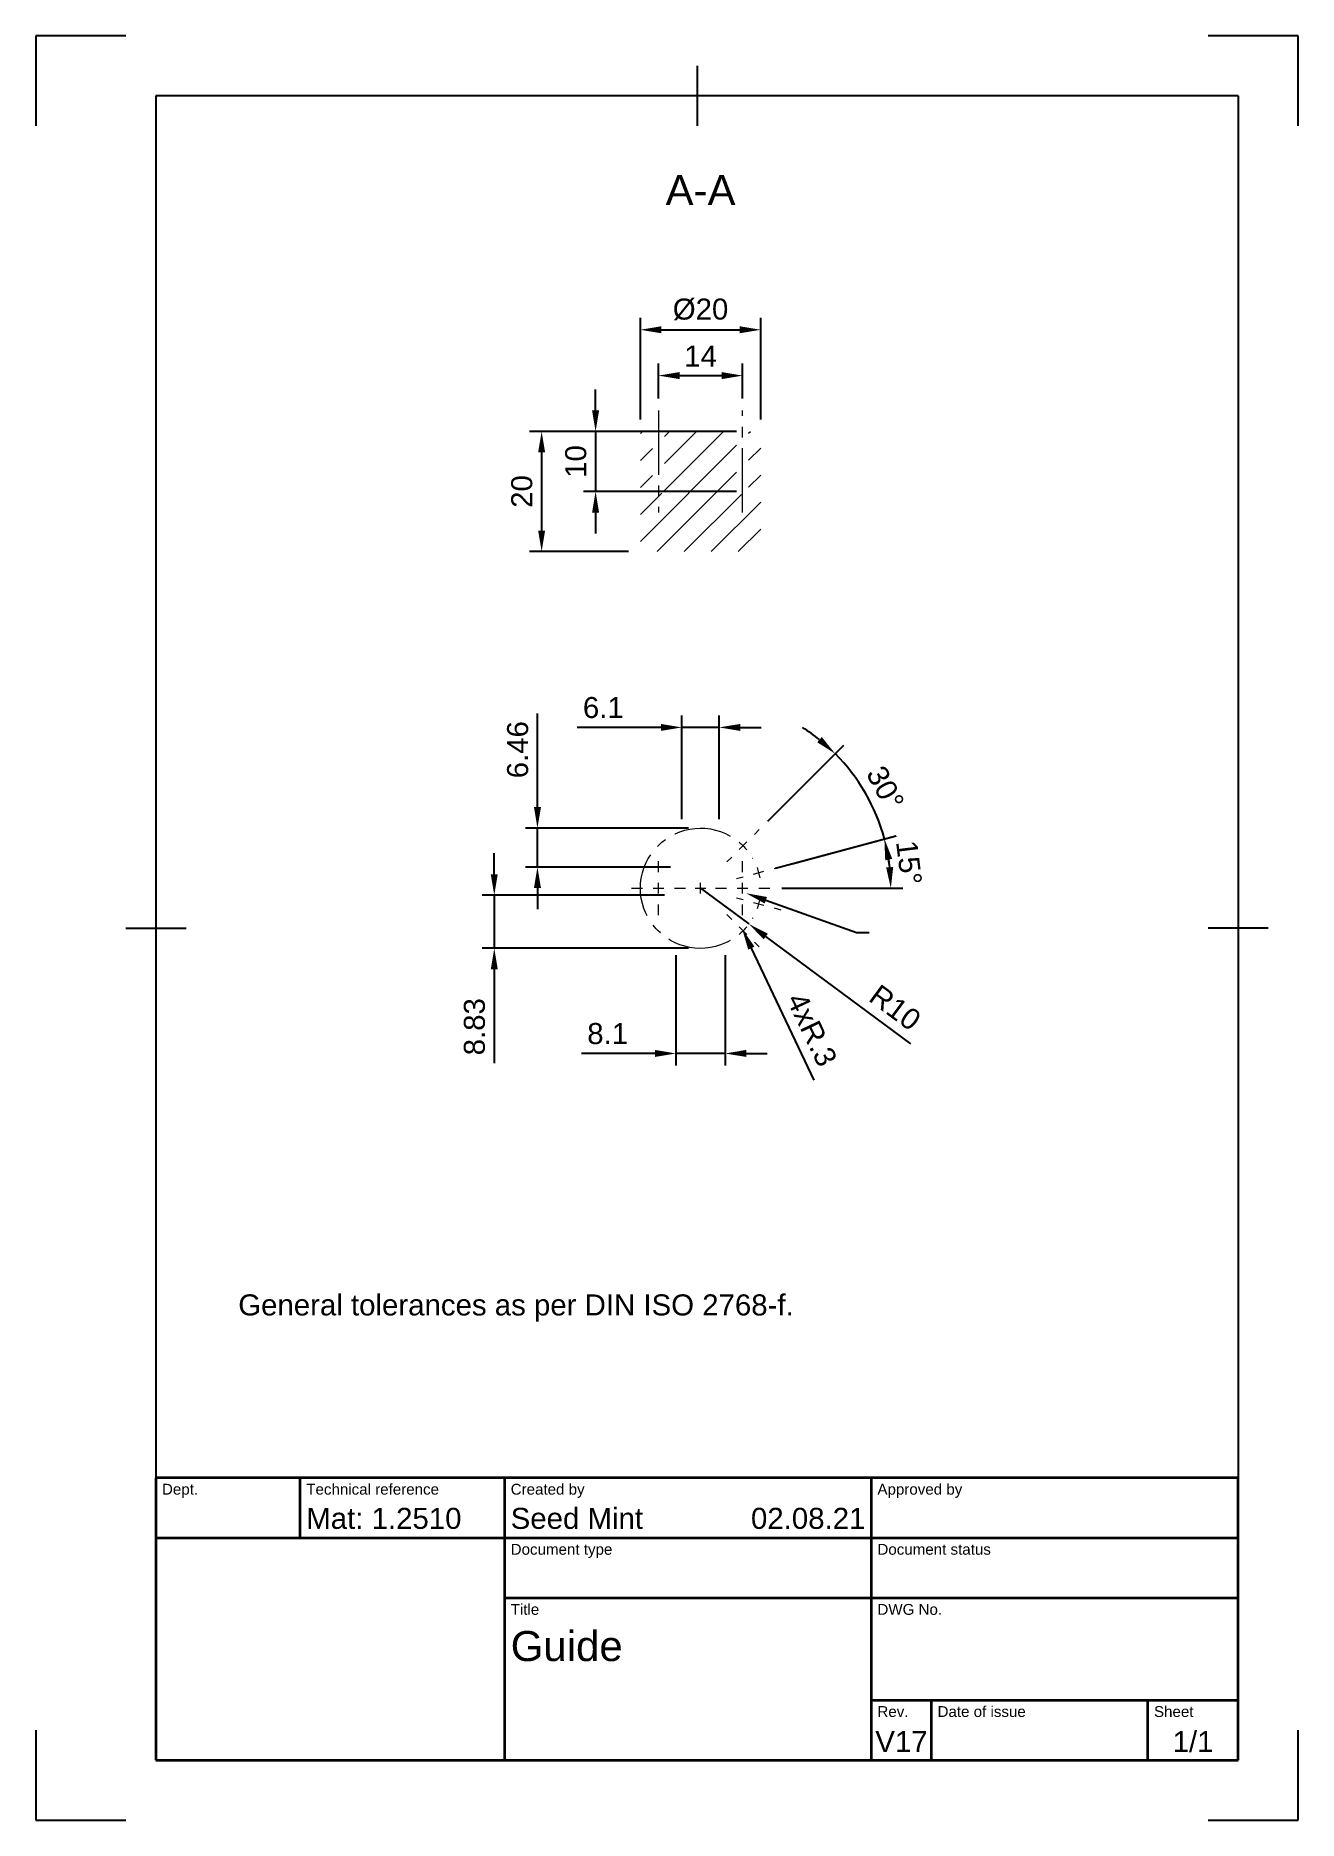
# Paper-space layout 'Plan1' of a CAD drawing. Header units: millimetres. Extents: x 0 to 210, y 0 to 297.
import ezdxf
from ezdxf import colors
from ezdxf.entities.mleader import LeaderData, LeaderLine
from ezdxf.enums import TextEntityAlignment as Align
from ezdxf.math import Vec2, Vec3

# ---------------------------------------------------------------- set-up
doc = ezdxf.new("R2010")
doc.units = ezdxf.units.MM
doc.header["$LTSCALE"] = 0.75
doc.linetypes.add('CENTER2', pattern=[28.575, 19.05, -3.175, 3.175, -3.175])
for name, color, linetype, lineweight in [('Annotations', 7, 'Continuous', 18), ('Beschriftungen', 7, 'Continuous', 18), ('Border', 7, 'Continuous', 25), ('Center Lines', 7, 'CENTER2', 18), ('Dimensions', 7, 'Continuous', 18), ('Schraffur', 7, 'Continuous', 18), ('TitleBlock', 7, 'Continuous', 35)]:
    doc.layers.add(name, color=color, linetype=linetype, lineweight=lineweight)
doc.styles.add('FusionTitle', font='Arial.ttf')
doc.styles.get("Standard").update_dxf_attribs({"font": 'Arial.ttf'})
doc.dimstyles.new('ISO-25', dxfattribs={"dimtxt": 3.5, "dimasz": 3.5, "dimexe": 2, "dimexo": 2, "dimgap": 1.5, "dimtad": 1, "dimzin": 12, "dimdsep": 46, "dimtxsty": 'Standard', "dimcen": 0, "dimclrd": 256, "dimclre": 256, "dimclrt": 256, "dimazin": 3, "dimtp": 0.1, "dimtm": 0.1, "dimtfac": 0.714, "dimtmove": 0, "dimatfit": 3, "dimfxl": 1, "dimtzin": 12, "dimarcsym": 0})

# ---------------------------------------------------------------- blocks, each defined once
blk = doc.blocks.new('ISO_A4(P)_SHEET')
at = {"layer": 'Border'}
for p, q in [((110, 292), (110, 282)), ((200, 287), (20, 287)), ((20, 287), (20, 10)), ((200, 287), (200, 10)), ((15, 148.5), (25, 148.5)), ((205, 148.5), (195, 148.5)), ((20, 10), (200, 10))]:
    blk.add_line(p, q, dxfattribs=at)
at = {"layer": 'Defpoints'}
for p, q in [((15, 297), (0, 297)), ((0, 297), (0, 282)), ((210, 297), (195, 297)), ((210, 282), (210, 297)), ((0, 15), (0, 0)), ((210, 0), (210, 15)), ((0, 0), (15, 0)), ((195, 0), (210, 0))]:
    blk.add_line(p, q, dxfattribs=at)
blk = doc.blocks.new('ISO_TITLEBLOCK')
at = {"layer": 'TitleBlock'}
for p, q in [((0, 47), (-180, 47)), ((-180, 47), (-180, 0)), ((-156, 37), (-156, 47)), ((-122, 0), (-122, 47)), ((-61, 0), (-61, 47)), ((0, 0), (0, 47)), ((-180, 37), (0, 37)), ((-122, 27), (0, 27)), ((-61, 10), (0, 10)), ((-51, 0), (-51, 10)), ((-15, 0), (-15, 10)), ((-180, 0), (0, 0))]:
    blk.add_line(p, q, dxfattribs=at)
at = {"layer": 'TitleBlock', "style": 'FusionTitle'}
for s, p in [('Dept.', (-179, 46)), ('Technical reference', (-155, 46)), ('Created by', (-121, 46)), ('Approved by', (-60, 46)), ('Document type', (-121, 36)), ('Document status', (-60, 36)), ('Title', (-121, 26)), ('DWG No.', (-60, 26)), ('Rev.', (-60, 9)), ('Date of issue', (-50, 9)), ('Sheet', (-14, 9))]:
    blk.add_text(s, height=1.8, dxfattribs=at).set_placement(p, align=Align.TOP_LEFT)
for tag, height, p in [('DEPT', 3.5, (-179, 42)), ('TECHNICAL_REFERENCE', 3.5, (-155, 42)), ('CREATED_BY', 3.5, (-121, 42)), ('APPROVED_BY', 3.5, (-60, 42)), ('DOCUMENT_TYPE', 3.5, (-121, 32)), ('DOCUMENT_STATUS', 3.5, (-60, 32)), ('TITLE_1', 5, (-121, 21.5)), ('TITLE_2', 5, (-121, 14)), ('TITLE_3', 5, (-121, 6.5)), ('DATE_OF_ISSUE', 3.5, (-50, 5))]:
    blk.add_attdef(tag, text='', height=height, dxfattribs=at).set_placement(p, align=Align.TOP_LEFT)
for tag, p in [('CREATED_DATE', (-62, 42)), ('APPROVED_DATE', (-0.99, 42))]:
    blk.add_attdef(tag, text='', height=3.5, dxfattribs=at).set_placement(p, align=Align.TOP_RIGHT)
for tag, height, p in [('DRAWING_NUMBER', 5, (-30.5, 19.75)), ('REV', 3.5, (-56, 4.85)), ('SHEET', 3.5, (-7.5, 4.85))]:
    blk.add_attdef(tag, text='', height=height, dxfattribs=at).set_placement(p, align=Align.TOP_CENTER)
blk = doc.blocks.new('*U22')
at = {"layer": 'Center Lines', "color": 0, "ltscale": 0.75, "transparency": 16777216}
for p, q in [((0, 2.68), (0, 4.5)), ((-4.5, 0), (-2.68, 0)), ((2.68, 0), (4.5, 0)), ((0, -4.5), (0, -2.68))]:
    blk.add_line(p, q, dxfattribs=at)
at = {"layer": 'Center Lines', "color": 0, "linetype": 'Continuous', "ltscale": 0.75, "transparency": 16777216}
for p, q in [((-0.89, 0), (0.89, 0)), ((0, -0.89), (0, 0.89))]:
    blk.add_line(p, q, dxfattribs=at)
blk = doc.blocks.new('*U23')
at = {"layer": 'Center Lines', "color": 0, "ltscale": 0.75, "transparency": 16777216}
for p, q in [((0, 2.68), (0, 4.5)), ((-4.5, 0), (-2.68, 0)), ((2.68, 0), (4.5, 0)), ((0, -4.5), (0, -2.68))]:
    blk.add_line(p, q, dxfattribs=at)
at = {"layer": 'Center Lines', "color": 0, "linetype": 'Continuous', "ltscale": 0.75, "transparency": 16777216}
for p, q in [((-0.89, 0), (0.89, 0)), ((0, -0.89), (0, 0.89))]:
    blk.add_line(p, q, dxfattribs=at)
blk = doc.blocks.new('*U24')
at = {"layer": 'Center Lines', "color": 0, "linetype": 'Continuous', "ltscale": 0.75, "transparency": 16777216}
for p, q in [((-0.89, 0), (0.89, 0)), ((0, -0.89), (0, 0.89))]:
    blk.add_line(p, q, dxfattribs=at)
blk = doc.blocks.new('*U25')
at = {"layer": 'Center Lines', "color": 0, "ltscale": 0.75, "transparency": 16777216}
blk.add_line((0, 8.5), (0, -8.5), dxfattribs=at)
blk = doc.blocks.new('*U26')
at = {"layer": 'Center Lines', "color": 0, "ltscale": 0.75, "transparency": 16777216}
blk.add_line((0, -8.5), (0, 8.5), dxfattribs=at)
blk = doc.blocks.new('*D27')
at = {"layer": 'Defpoints', "color": 0, "transparency": 16777216}
for p in [(113.68, 181.88), (107.48, 164.62), (113.68, 164.62)]:
    blk.add_point(p, dxfattribs=at)
at = {"layer": 'Dimensions', "lineweight": -2, "transparency": 16777216}
for p, q in [((103.98, 181.88), (90.06, 181.88)), ((107.48, 166.62), (107.48, 183.88)), ((113.68, 181.88), (107.48, 181.88)), ((113.68, 166.62), (113.68, 183.88)), ((117.18, 181.88), (120.68, 181.88))]:
    blk.add_line(p, q, dxfattribs=at)
at = {"layer": 'Dimensions', "transparency": 16777216}
for points in [[(103.98, 182.46), (103.98, 181.3), (107.48, 181.88)], [(117.18, 182.46), (117.18, 181.3), (113.68, 181.88)]]:
    blk.add_solid(points, dxfattribs=at)
at = {"layer": 'Dimensions', "transparency": 16777216, "insert": (94.41, 185.17), "char_height": 3.5, "attachment_point": 5}
blk.add_mtext('6.1', dxfattribs=at)
blk = doc.blocks.new('*D28')
at = {"layer": 'Defpoints', "color": 0, "transparency": 16777216}
for p in [(106.48, 145.99), (114.68, 145.99), (106.48, 127.62)]:
    blk.add_point(p, dxfattribs=at)
at = {"layer": 'Dimensions', "lineweight": -2, "transparency": 16777216}
for p, q in [((106.48, 143.99), (106.48, 125.62)), ((114.68, 143.99), (114.68, 125.62)), ((102.98, 127.62), (90.78, 127.62)), ((114.68, 127.62), (106.48, 127.62)), ((118.18, 127.62), (121.68, 127.62))]:
    blk.add_line(p, q, dxfattribs=at)
at = {"layer": 'Dimensions', "transparency": 16777216}
for points in [[(102.98, 128.21), (102.98, 127.04), (106.48, 127.62)], [(118.18, 128.21), (118.18, 127.04), (114.68, 127.62)]]:
    blk.add_solid(points, dxfattribs=at)
at = {"layer": 'Dimensions', "transparency": 16777216, "insert": (95.13, 130.91), "char_height": 3.5, "attachment_point": 5}
blk.add_mtext('8.1', dxfattribs=at)
blk = doc.blocks.new('*D30')
at = {"layer": 'Defpoints', "color": 0, "transparency": 16777216}
for p in [(120.58, 248.06), (100.58, 231.14), (120.58, 231.14)]:
    blk.add_point(p, dxfattribs=at)
at = {"layer": 'Dimensions', "lineweight": -2, "transparency": 16777216}
for p, q in [((100.58, 233.14), (100.58, 250.06)), ((120.58, 233.14), (120.58, 250.06)), ((104.08, 248.06), (117.08, 248.06))]:
    blk.add_line(p, q, dxfattribs=at)
at = {"layer": 'Dimensions', "transparency": 16777216}
for points in [[(104.08, 248.64), (104.08, 247.47), (100.58, 248.06)], [(117.08, 248.64), (117.08, 247.47), (120.58, 248.06)]]:
    blk.add_solid(points, dxfattribs=at)
at = {"layer": 'Dimensions', "transparency": 16777216, "insert": (110.58, 251.44), "char_height": 3.5, "attachment_point": 5}
blk.add_mtext('%%C20', dxfattribs=at)
blk = doc.blocks.new('*D31')
at = {"layer": 'Defpoints', "color": 0, "transparency": 16777216}
for p in [(100.58, 231.14), (84.15, 211.14), (100.58, 211.14)]:
    blk.add_point(p, dxfattribs=at)
at = {"layer": 'Dimensions', "lineweight": -2, "transparency": 16777216}
for p, q in [((98.58, 231.14), (82.15, 231.14)), ((84.15, 227.64), (84.15, 214.64)), ((98.58, 211.14), (82.15, 211.14))]:
    blk.add_line(p, q, dxfattribs=at)
at = {"layer": 'Dimensions', "transparency": 16777216}
for points in [[(83.57, 227.64), (84.73, 227.64), (84.15, 231.14)], [(83.57, 214.64), (84.73, 214.64), (84.15, 211.14)]]:
    blk.add_solid(points, dxfattribs=at)
at = {"layer": 'Dimensions', "transparency": 16777216, "insert": (80.86, 221.14), "char_height": 3.5, "attachment_point": 5, "rotation": 90}
blk.add_mtext('20', dxfattribs=at)
blk = doc.blocks.new('*D32')
at = {"layer": 'Defpoints', "color": 0, "transparency": 16777216}
for p in [(117.58, 240.43), (103.58, 234.64), (117.58, 234.64)]:
    blk.add_point(p, dxfattribs=at)
at = {"layer": 'Dimensions', "lineweight": -2, "transparency": 16777216}
for p, q in [((103.58, 236.64), (103.58, 242.43)), ((117.58, 236.64), (117.58, 242.43)), ((107.08, 240.43), (114.08, 240.43))]:
    blk.add_line(p, q, dxfattribs=at)
at = {"layer": 'Dimensions', "transparency": 16777216}
for points in [[(107.08, 241.02), (107.08, 239.85), (103.58, 240.43)], [(114.08, 241.02), (114.08, 239.85), (117.58, 240.43)]]:
    blk.add_solid(points, dxfattribs=at)
at = {"layer": 'Dimensions', "transparency": 16777216, "insert": (110.58, 243.69), "char_height": 3.5, "attachment_point": 5}
blk.add_mtext('14', dxfattribs=at)
blk = doc.blocks.new('*D33')
at = {"layer": 'Defpoints', "color": 0, "transparency": 16777216}
for p in [(118.58, 231.14), (93.12, 221.14), (118.58, 221.14)]:
    blk.add_point(p, dxfattribs=at)
at = {"layer": 'Dimensions', "lineweight": -2, "transparency": 16777216}
for p, q in [((93.12, 234.64), (93.12, 238.14)), ((116.58, 231.14), (91.12, 231.14)), ((93.12, 231.14), (93.12, 221.14)), ((116.58, 221.14), (91.12, 221.14)), ((93.12, 217.64), (93.12, 214.14))]:
    blk.add_line(p, q, dxfattribs=at)
at = {"layer": 'Dimensions', "transparency": 16777216}
for points in [[(92.54, 234.64), (93.71, 234.64), (93.12, 231.14)], [(92.54, 217.64), (93.71, 217.64), (93.12, 221.14)]]:
    blk.add_solid(points, dxfattribs=at)
at = {"layer": 'Dimensions', "transparency": 16777216, "insert": (89.84, 226.14), "char_height": 3.5, "attachment_point": 5, "rotation": 90}
blk.add_mtext('10', dxfattribs=at)
blk = doc.blocks.new('*U39')
at = {"layer": 'Center Lines', "color": 0, "ltscale": 0.75, "transparency": 16777216}
for p, q in [((12.25, 3.28), (13.33, 3.57)), ((5.99, 1.6), (7.07, 1.89))]:
    blk.add_line(p, q, dxfattribs=at)
at = {"layer": 'Center Lines', "color": 0, "linetype": 'Continuous', "ltscale": 0.75, "transparency": 16777216}
blk.add_line((8.8, 2.36), (10.52, 2.82), dxfattribs=at)
at = {"layer": 'Center Lines', "color": 0, "linetype": 'Continuous', "ltscale": 0.75, "transparency": 16777216, "extrusion": (0, 0, -1)}
blk.add_arc((0, 0), 10, 159.882, 170.118, dxfattribs=at)
blk = doc.blocks.new('*U40')
at = {"layer": 'Center Lines', "color": 0, "ltscale": 0.75, "transparency": 16777216}
for p, q in [((4.38, -4.38), (5.18, -5.18)), ((8.97, -8.97), (9.76, -9.76))]:
    blk.add_line(p, q, dxfattribs=at)
at = {"layer": 'Center Lines', "color": 0, "linetype": 'Continuous', "ltscale": 0.75, "transparency": 16777216}
blk.add_line((6.44, -6.44), (7.7, -7.7), dxfattribs=at)
at = {"layer": 'Center Lines', "color": 0, "linetype": 'Continuous', "ltscale": 0.75, "transparency": 16777216, "extrusion": (0, 0, -1)}
blk.add_arc((0, 0), 10, 219.882, 230.118, dxfattribs=at)
blk = doc.blocks.new('*U41')
at = {"layer": 'Center Lines', "color": 0, "ltscale": 0.75, "transparency": 16777216}
for p, q in [((5.99, -1.6), (7.07, -1.89)), ((12.25, -3.28), (13.33, -3.57))]:
    blk.add_line(p, q, dxfattribs=at)
at = {"layer": 'Center Lines', "color": 0, "linetype": 'Continuous', "ltscale": 0.75, "transparency": 16777216}
blk.add_line((8.8, -2.36), (10.52, -2.82), dxfattribs=at)
at = {"layer": 'Center Lines', "color": 0, "linetype": 'Continuous', "ltscale": 0.75, "transparency": 16777216, "extrusion": (0, 0, -1)}
blk.add_arc((0, 0), 10, 189.882, 200.118, dxfattribs=at)
blk = doc.blocks.new('*U42')
at = {"layer": 'Center Lines', "color": 0, "ltscale": 0.75, "transparency": 16777216}
for p, q in [((8.97, 8.97), (9.76, 9.76)), ((4.38, 4.38), (5.18, 5.18))]:
    blk.add_line(p, q, dxfattribs=at)
at = {"layer": 'Center Lines', "color": 0, "linetype": 'Continuous', "ltscale": 0.75, "transparency": 16777216}
blk.add_line((6.44, 6.44), (7.7, 7.7), dxfattribs=at)
at = {"layer": 'Center Lines', "color": 0, "linetype": 'Continuous', "ltscale": 0.75, "transparency": 16777216, "extrusion": (0, 0, -1)}
blk.add_arc((0, 0), 10, 129.882, 140.118, dxfattribs=at)
blk = doc.blocks.new('*U38')
at = {"layer": 'Center Lines', "color": 0, "ltscale": 0.75, "transparency": 16777216, "extrusion": (0, 0, -1)}
for start, end in [(240.3953, 119.6047), (149.8709, 150.1291), (179.8709, 180.1291), (209.8709, 210.1291)]:
    blk.add_arc((0, 0), 10, start, end, dxfattribs=at)
at = {"layer": 'Center Lines', "color": 0, "ltscale": 0.75, "transparency": 16777216}
for name in ['*U42', '*U39', '*U41', '*U40']:
    blk.add_blockref(name, (0, 0), dxfattribs=at)
blk = doc.blocks.new('*D43')
at = {"layer": 'Defpoints', "color": 0, "transparency": 16777216}
for p in [(136.52, 173.28), (119.55, 164.08), (120.34, 164.87), (122.83, 158.4), (123.91, 158.69)]:
    blk.add_point(p, dxfattribs=at)
at = {"layer": 'Dimensions', "lineweight": -2, "transparency": 16777216}
for p, q in [((121.75, 166.29), (134.39, 178.92)), ((125.84, 159.2), (143.1, 163.83))]:
    blk.add_line(p, q, dxfattribs=at)
for start, end in [(51.336, 57.672), (15, 45), (2.328, 8.664)]:
    blk.add_arc((110.58, 155.12), 31.67, start, end, dxfattribs=at)
at = {"layer": 'Dimensions', "transparency": 16777216}
for points in [[(130.75, 180.28), (129.98, 179.41), (132.97, 177.51)], [(141.32, 159.77), (142.46, 160.01), (141.17, 163.31)]]:
    blk.add_solid(points, dxfattribs=at)
at = {"layer": 'Dimensions', "transparency": 16777216, "insert": (141.31, 171.79), "char_height": 3.5, "attachment_point": 5, "rotation": 298.4852}
blk.add_mtext('30°', dxfattribs=at)
blk = doc.blocks.new('*D44')
at = {"layer": 'Defpoints', "color": 0, "transparency": 16777216}
for p in [(141.75, 160.61), (119.38, 157.47), (121.1, 157.93), (120.26, 155.12), (122.08, 155.12)]:
    blk.add_point(p, dxfattribs=at)
at = {"layer": 'Dimensions', "lineweight": -2, "transparency": 16777216}
for p, q in [((123.04, 158.45), (143.08, 163.82)), ((124.08, 155.12), (144.23, 155.12))]:
    blk.add_line(p, q, dxfattribs=at)
blk.add_arc((110.58, 155.12), 31.65, 6.3399, 8.6601, dxfattribs=at)
at = {"layer": 'Dimensions', "transparency": 16777216}
for points in [[(141.3, 159.76), (142.44, 160), (141.15, 163.31)], [(142.62, 158.64), (141.45, 158.58), (142.23, 155.12)]]:
    blk.add_solid(points, dxfattribs=at)
at = {"layer": 'Dimensions', "transparency": 16777216, "insert": (145.25, 159.38), "char_height": 3.5, "attachment_point": 5, "rotation": 277.0104}
blk.add_mtext('15°', dxfattribs=at)
blk = doc.blocks.new('*D45')
at = {"layer": 'Defpoints', "color": 0, "transparency": 16777216}
for p in [(110.58, 155.12), (118.62, 149.17)]:
    blk.add_point(p, dxfattribs=at)
at = {"layer": 'Dimensions', "lineweight": -2, "transparency": 16777216}
for p, q in [((110.58, 155.12), (118.62, 149.17)), ((145.56, 129.22), (121.43, 147.08))]:
    blk.add_line(p, q, dxfattribs=at)
at = {"layer": 'Dimensions', "transparency": 16777216}
blk.add_solid([(121.78, 147.55), (121.09, 146.61), (118.62, 149.17)], dxfattribs=at)
at = {"layer": 'Dimensions', "transparency": 16777216, "insert": (142.95, 135.24), "char_height": 3.5, "attachment_point": 5, "rotation": 323.4884}
blk.add_mtext('R10', dxfattribs=at)
blk = doc.blocks.new('*D46')
at = {"layer": 'Defpoints', "color": 0, "transparency": 16777216}
for p in [(117.65, 148.04), (117.78, 147.77)]:
    blk.add_point(p, dxfattribs=at)
at = {"layer": 'Dimensions', "lineweight": -2, "transparency": 16777216}
blk.add_line((129.46, 123.19), (119.03, 145.15), dxfattribs=at)
at = {"layer": 'Dimensions', "transparency": 16777216}
blk.add_solid([(119.55, 145.4), (118.5, 144.9), (117.52, 148.32)], dxfattribs=at)
at = {"layer": 'Dimensions', "transparency": 16777216, "insert": (129.11, 131.6), "char_height": 3.5, "attachment_point": 5, "rotation": 295.4148}
blk.add_mtext('4xR.3', dxfattribs=at)
blk = doc.blocks.new('*D47')
at = {"layer": 'Defpoints', "color": 0, "transparency": 16777216}
for p in [(106.58, 153.95), (76.27, 145.12), (110.58, 145.12)]:
    blk.add_point(p, dxfattribs=at)
at = {"layer": 'Dimensions', "lineweight": -2, "transparency": 16777216}
for p, q in [((76.27, 157.45), (76.27, 160.95)), ((104.58, 153.95), (74.27, 153.95)), ((76.27, 153.95), (76.27, 145.12)), ((108.58, 145.12), (74.27, 145.12)), ((76.27, 141.62), (76.27, 126.02))]:
    blk.add_line(p, q, dxfattribs=at)
at = {"layer": 'Dimensions', "transparency": 16777216}
for points in [[(75.69, 157.45), (76.85, 157.45), (76.27, 153.95)], [(75.69, 141.62), (76.85, 141.62), (76.27, 145.12)]]:
    blk.add_solid(points, dxfattribs=at)
at = {"layer": 'Dimensions', "transparency": 16777216, "insert": (72.98, 132.07), "char_height": 3.5, "attachment_point": 5, "rotation": 90}
blk.add_mtext('8.83', dxfattribs=at)
blk = doc.blocks.new('*D48')
at = {"layer": 'Defpoints', "color": 0, "transparency": 16777216}
for p in [(83.45, 165.12), (110.58, 165.12), (107.58, 158.65)]:
    blk.add_point(p, dxfattribs=at)
at = {"layer": 'Dimensions', "lineweight": -2, "transparency": 16777216}
for p, q in [((83.45, 168.62), (83.45, 184.22)), ((108.58, 165.12), (81.45, 165.12)), ((83.45, 158.65), (83.45, 165.12)), ((105.58, 158.65), (81.45, 158.65)), ((83.45, 155.15), (83.45, 151.65))]:
    blk.add_line(p, q, dxfattribs=at)
at = {"layer": 'Dimensions', "transparency": 16777216}
for points in [[(82.87, 168.62), (84.04, 168.62), (83.45, 165.12)], [(82.87, 155.15), (84.04, 155.15), (83.45, 158.65)]]:
    blk.add_solid(points, dxfattribs=at)
at = {"layer": 'Dimensions', "transparency": 16777216, "insert": (80.17, 178.17), "char_height": 3.5, "attachment_point": 5, "rotation": 90}
blk.add_mtext('6.46', dxfattribs=at)

psp = doc.layouts.new('Plan1')

# ---------------------------------------------------------------- hatches: boundary and pattern name
at = {"layer": 'Schraffur'}
h = psp.add_hatch(dxfattribs=at)
h.set_pattern_fill('ANSI31', color=256, angle=-7e-44, style=0)
h.paths.add_polyline_path([(118.582, 221.142), (117.582, 220.541), (116.582, 221.142), (116.582, 231.142), (104.582, 231.142), (104.582, 221.142), (103.582, 220.541), (102.582, 221.142), (102.582, 231.142), (100.582, 231.142), (100.582, 211.142), (120.582, 211.142), (120.582, 231.142), (118.582, 231.142)], flags=0)

# ---------------------------------------------------------------- block references
at = {"layer": 'Border'}
psp.add_blockref('ISO_A4(P)_SHEET', (0, 0), dxfattribs=at)
at = {"layer": 'Center Lines', "ltscale": 0.75}
for name, p in [('*U25', (103.582, 226.142)), ('*U26', (117.582, 226.142)), ('*U38', (110.582, 155.116)), ('*U22', (103.582, 155.116)), ('*U23', (117.582, 155.116)), ('*U24', (110.582, 155.116))]:
    psp.add_blockref(name, p, dxfattribs=at)
at = {"layer": 'TitleBlock'}
psp.add_blockref('ISO_TITLEBLOCK', (200, 10), dxfattribs=at).add_auto_attribs({'REV': 'V17', 'CREATED_DATE': '02.08.21', 'SHEET': '1/1', 'TITLE_1': 'Guide', 'CREATED_BY': 'Seed Mint', 'TECHNICAL_REFERENCE': 'Mat: 1.2510'})

# ---------------------------------------------------------------- texts
at = {"layer": 'Annotations', "insert": (33.687, 87.522), "char_height": 3.5, "width": 96.30205, "attachment_point": 1}
psp.add_mtext('General tolerances as per DIN ISO 2768-f.^J^J', dxfattribs=at)
at = {"layer": 'Beschriftungen', "insert": (110.582, 268.796), "char_height": 5, "width": 30.21487, "attachment_point": 8}
psp.add_mtext('A-A', dxfattribs=at)

# ---------------------------------------------------------------- dimensions: what is measured, and where the dimension line sits
at = {"layer": 'Dimensions'}
dim = psp.add_aligned_dim(p1=(100.582, 231.142), p2=(120.582, 231.142), distance=16.914, text='%%C<>', dimstyle='ISO-25', override={"dimlfac": -1, "dimclrd": 256, "dimclre": 256}, dxfattribs=at)
dim.commit()
dim.dimension.update_dxf_attribs({"geometry": '*D30', "text_midpoint": (110.582, 251.44)})
dim = psp.add_linear_dim(base=(117.582, 240.433), p1=(103.582, 234.642), p2=(117.582, 234.642), dimstyle='ISO-25', override={"dimlfac": -1, "dimclrd": 256, "dimclre": 256}, dxfattribs=at)
dim.commit()
dim.dimension.update_dxf_attribs({"geometry": '*D32', "text_midpoint": (110.582, 243.691)})
for p1, p2, distance, picture, middle in [((118.582, 231.142), (118.582, 221.142), -25.459, '*D33', (89.836, 226.142)), ((100.582, 231.142), (100.582, 211.142), -16.431, '*D31', (80.864, 221.142))]:
    dim = psp.add_aligned_dim(p1=p1, p2=p2, distance=distance, dimstyle='ISO-25', override={"dimlfac": -1, "dimclrd": 256, "dimclre": 256}, dxfattribs=at)
    dim.commit()
    dim.dimension.update_dxf_attribs({"geometry": picture, "text_midpoint": middle})
for base, p1, p2, text, picture, middle in [((113.682, 181.88), (107.482, 164.623), (113.682, 164.623), '6.1', '*D27', (94.414, 181.88)), ((106.483, 127.622), (114.683, 145.995), (106.483, 145.995), '8.1', '*D28', (95.132, 127.622))]:
    dim = psp.add_linear_dim(base=base, p1=p1, p2=p2, text=text, dimstyle='ISO-25', override={"dimlfac": -1}, dxfattribs=at)
    dim.commit()
    dim.dimension.update_dxf_attribs({"geometry": picture, "text_midpoint": middle, "dimtype": 160})
dim = psp.add_linear_dim(base=(83.453, 165.116), p1=(107.582, 158.655), p2=(110.582, 165.116), angle=90, dimstyle='ISO-25', override={"dimlfac": -1, "dimclrd": 256, "dimclre": 256}, dxfattribs=at)
dim.commit()
dim.dimension.update_dxf_attribs({"geometry": '*D48', "text_midpoint": (80.166, 178.17)})
for base, line1, line2, picture, middle in [((136.5218, 173.2787), ((119.5476, 164.0809), (120.3403, 164.8736)), ((122.8291, 158.3971), (123.912, 158.6873)), '*D43', (138.4151, 170.2183)), ((141.748, 160.611), ((119.3789, 157.4726), (121.104, 157.9349)), ((120.2611, 155.1156), (122.0822, 155.1156)), '*D44', (141.9922, 158.978))]:
    dim = psp.add_angular_dim_2l(base=base, line1=line1, line2=line2, dimstyle='ISO-25', override={"dimlfac": -1, "dimpost": ''}, dxfattribs=at)
    dim.commit()
    dim.dimension.update_dxf_attribs({"geometry": picture, "text_midpoint": middle, "dimtype": 162})
dim = psp.add_linear_dim(base=(76.269, 145.116), p1=(106.583, 153.95), p2=(110.582, 145.116), angle=90, dimstyle='ISO-25', override={"dimlfac": -1}, dxfattribs=at)
dim.commit()
dim.dimension.update_dxf_attribs({"geometry": '*D47', "text_midpoint": (76.269, 132.067), "dimtype": 160})
dim = psp.add_radius_dim(center=(110.582, 155.116), mpoint=(118.62, 149.166), dimstyle='ISO-25', override={"dimlfac": -1, "dimse1": 1, "dimclrd": 256, "dimclre": 256}, dxfattribs=at)
dim.commit()
dim.dimension.update_dxf_attribs({"geometry": '*D45', "text_midpoint": (140.998, 132.599), "dimtype": 164})
dim = psp.add_radius_dim(center=(117.653, 148.045), mpoint=(117.782, 147.774), text='4x<>', dimstyle='ISO-25', override={"dimlfac": -1, "dimse1": 1, "dimclrd": 256, "dimclre": 256}, dxfattribs=at)
dim.commit()
dim.dimension.update_dxf_attribs({"geometry": '*D46', "text_midpoint": (126.138, 130.187), "dimtype": 164})

# ---------------------------------------------------------------- leaders
at = {"layer": 'Annotations'}
ml = psp.add_multileader_mtext('Standard', dxfattribs=at)
ml.set_content('', color=256)
ml.set_leader_properties()
ml.build(insert=Vec2(0, 0))
ml.multileader.update_dxf_attribs({"text_left_attachment_type": 5, "text_right_attachment_type": 5, "dogleg_length": 3.5, "arrow_head_size": 3.5})
ctx = ml.context
ctx.base_point, ctx.char_height, ctx.arrow_head_size, ctx.landing_gap_size, ctx.plane_origin = Vec3(138.647, 147.745), 3.5, 3.5, 0, Vec3(111.947, 155.277)
ctx.left_attachment, ctx.right_attachment = 5, 5
notes = []
notes.append((ctx, [(0, (1, 1, 0), (136.52, 147.745), (1, 0), 2.127, [(0, [(118.146, 154.29)], 0, [])])]))
ctx.mtext.insert, ctx.mtext.flow_direction = Vec3(138.647, 152.074), 5
for ctx, leaders in notes:
    for number, flags, end, landing, length, lines in leaders:
        leader = LeaderData()
        leader.index, (leader.has_last_leader_line, leader.has_dogleg_vector, leader.attachment_direction) = number, flags
        leader.last_leader_point, leader.dogleg_vector, leader.dogleg_length = Vec3(end), Vec3(landing), length
        for number, points, colour, breaks in lines:
            line = LeaderLine()
            line.index, line.vertices, line.color, line.breaks = number, Vec3.list(points), colors.encode_raw_color(colour), breaks
            leader.lines.append(line)
        ctx.leaders.append(leader)

doc.saveas('drawing.dxf')
